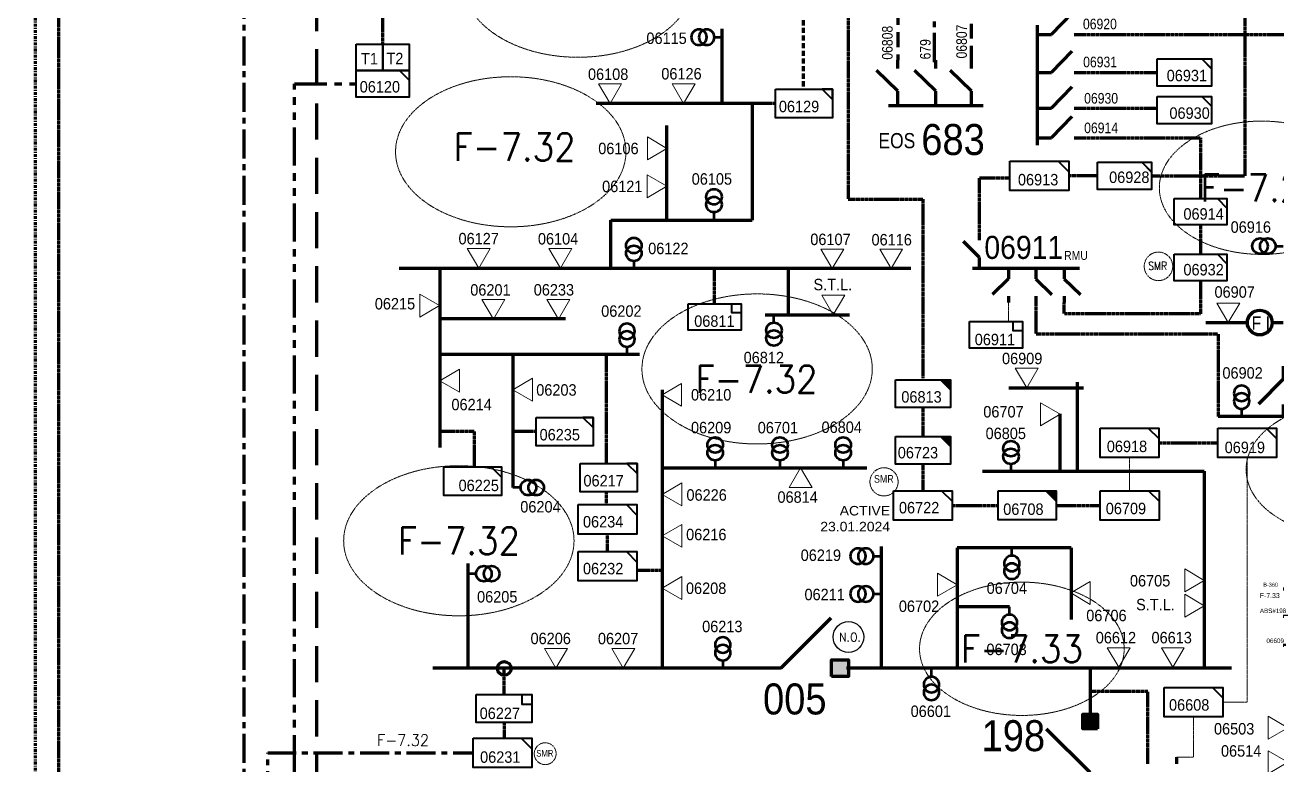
# Model space of a CAD drawing. Header units: metres. Extents: x 65984 to 144644, y -19036 to 23726.
# Drawn here: x 116979 to 117383, y 20515 to 20753.7 of the extents above; entities that cross this region are included whole.
import ezdxf
from ezdxf.enums import TextEntityAlignment as Align

# ---------------------------------------------------------------- set-up
doc = ezdxf.new("R2010")
doc.units = ezdxf.units.M
doc.header["$MEASUREMENT"] = 0
for name, pattern in [('( Center )', [2, 1.25, -0.25, 0.25, -0.25]), ('( Hidden )', [0.375, 0.25, -0.125]), ('( Phantom )', [2.5, 1.25, -0.25, 0.25, -0.25, 0.25, -0.25]), ('DGN Style 3', [0.013877, 0, -0.013877]), ('DGN Style 7', [2, 0.9, -0.4, 0.3, -0.4]), ('HIDDEN2', [2381.25, 1587.5, -793.75])]:
    doc.linetypes.add(name, pattern=pattern)
doc.layers.get('0').update_dxf_attribs({"color": 95, "lineweight": 40})
for name, color, linetype, lineweight in [('ABS', 7, 'Continuous', 40), ('ABS NUMBER', 112, 'Continuous', 30), ('d_eos', 111, 'Continuous', 40), ('d_eos no', 121, 'Continuous', 40), ('d_fco', 5, 'Continuous', 40), ('d_oh branch', 94, 'Continuous', 40), ('d_switch', 95, 'Continuous', 40), ('d_tf', 1, 'Continuous', 40), ('d_tf no', 6, 'Continuous', 40), ('d_tf_200', 1, 'Continuous', 40), ('d_ug cable', 95, 'Continuous', 40), ('d_ug main line', 95, 'Continuous', 40), ('d_unit sub', 7, 'Continuous', 40), ('EARTH FAULT INDICATOR', 95, 'Continuous', 40), ('FDR  1  16', 234, 'Continuous', 40), ('fedr no', 95, 'Continuous', 40), ('Level 37', 7, 'Continuous', 0), ('O H MAIN FEEDER', 4, 'Continuous', 100), ('SW N O', 114, 'Continuous', 30)]:
    doc.layers.add(name, color=color, linetype=linetype, lineweight=lineweight)
doc.styles.get("Standard").update_dxf_attribs({"font": 'txt.shx'})
doc.styles.add('Style-Andalus', font='andlso.ttf')
doc.styles.add('Style-Arial', font='arial.ttf')
doc.styles.add('Style-ENGINEERING', font='ENGINEERING.shx')
doc.styles.add('Style-msdefault', font='msdefault.shx')
doc.styles.add('Style-STANDARD', font='STANDARD.shx')

# ---------------------------------------------------------------- blocks, each defined once
blk = doc.blocks.new('TFU_26')
at = {"layer": 'd_tf_200', "color": 30, "linetype": 'Continuous', "lineweight": 53}
blk.add_line((0, 10), (0, 0), dxfattribs=at)
for centre in [(0, 30), (0, 20)]:
    blk.add_circle(centre, 10, dxfattribs=at)
blk = doc.blocks.new('TF3')
at = {"color": 0, "linetype": 'ByBlock', "lineweight": -2}
for p, q in [((11.3, 9), (18.3, 9)), ((18.3, 9), (18.3, 2))]:
    blk.add_line(p, q, dxfattribs=at)
at = {"color": 0, "linetype": 'ByBlock', "lineweight": -2, "flags": 128}
blk.add_lwpolyline([(18.3, 2), (11.3, 2), (11.3, 9)], dxfattribs=at)
at = {"color": 0, "linetype": 'ByBlock', "lineweight": -2}
blk.add_3dface([(-21.7, 9), (18.3, 9), (18.3, -11), (-21.7, -11)], dxfattribs=at)
blk = doc.blocks.new('TF_8')
at = {"color": 0, "linetype": 'ByBlock', "lineweight": -2}
blk.add_line((6.3, 4.95), (9.9, 1.35), dxfattribs=at)
blk.add_3dface([(-10.1, 4.95), (9.9, 4.95), (9.9, -5.05), (-10.1, -5.05)], dxfattribs=at)
blk = doc.blocks.new('TFU_21')
at = {"layer": 'd_tf_200', "color": 98, "linetype": 'Continuous', "lineweight": 53}
blk.add_line((0, 10), (0, 0), dxfattribs=at)
for centre in [(0, 30), (0, 20)]:
    blk.add_circle(centre, 10, dxfattribs=at)
blk = doc.blocks.new('exist.us-1000kva')
at = {"color": 0, "linetype": 'ByBlock', "lineweight": -2, "flags": 128}
blk.add_lwpolyline([(39.99, 12.92), (32.8, 20), (40, 20)], close=True, dxfattribs=at)
at = {"color": 0, "linetype": 'ByBlock', "lineweight": -2, "extrusion": (0, 0, -1)}
blk.add_solid([(-39.99, 12.92), (-32.8, 20), (-40, 20)], dxfattribs=at)
at = {"color": 0, "linetype": 'ByBlock', "lineweight": -2, "xscale": 2, "yscale": 2}
blk.add_blockref('TF_8', (20.2, 10.1), dxfattribs=at)
blk = doc.blocks.new('ABS2_1_1')
at = {"color": 0, "linetype": 'ByBlock', "lineweight": -2, "ltscale": 500}
for q in [(-29900, 43500), (0, 0)]:
    blk.add_line((0, 13600), q, dxfattribs=at)
at = {"color": 0, "linetype": 'ByBlock', "lineweight": -2, "ltscale": 500, "flags": 128}
for points in [[(5000, 43600), (-5000, 43600), (-5000, 53600), (5000, 53600)], [(3791, 49653), (3791, 49653), (3791, 49653)]]:
    blk.add_lwpolyline(points, close=True, dxfattribs=at)
at = {"color": 0, "linetype": 'ByBlock', "lineweight": -2, "ltscale": 500}
for points in [[(5000, 43600), (-5000, 43600), (5000, 53600), (-5000, 53600)], [(3791, 49653), (3791, 49653), (3791, 49653)]]:
    blk.add_solid(points, dxfattribs=at)
blk = doc.blocks.new('TFU_15')
at = {"layer": 'd_tf_200', "color": 194, "linetype": 'Continuous', "lineweight": 53}
blk.add_line((0, 10), (0, 0), dxfattribs=at)
at = {"layer": 'd_tf_200', "color": 194, "linetype": 'Continuous', "lineweight": 53, "extrusion": (0, 0, -1)}
for centre in [(0, 30), (0, 20)]:
    blk.add_circle(centre, 10, dxfattribs=at)
blk = doc.blocks.new('*U716')
at = {"layer": 'd_fco', "color": 194, "linetype": 'Continuous', "lineweight": 100}
blk.add_line((-4.02, 4.25), (-4.02, 8.12), dxfattribs=at)
at = {"layer": 'd_fco', "color": 194, "linetype": 'Continuous', "lineweight": 100, "flags": 128}
blk.add_lwpolyline([(-4.02, -8.09), (-4.02, -3.93), (4.01, 4.1)], dxfattribs=at)
blk = doc.blocks.new('*U712')
at = {"layer": 'd_eos', "color": 7, "linetype": 'Continuous', "lineweight": 211, "ltscale": 0.625574}
for p, q in [((-13.36, 7.32), (17.24, 7.32)), ((-10.36, 7.32), (-10.36, 2.77)), ((1.94, 7.32), (1.94, 2.77)), ((13.44, 7.32), (13.44, 2.77)), ((-10.36, 2.77), (-17.22, -3.89)), ((1.94, 2.77), (-4.92, -3.89)), ((13.44, 2.77), (6.58, -3.89)), ((-10.36, -4.53), (-10.36, -7.3)), ((1.94, -4.53), (1.94, -7.3)), ((13.45, -4.53), (13.45, -7.3))]:
    blk.add_line(p, q, dxfattribs=at)
blk = doc.blocks.new('*U892')
at = {"layer": 'SW N O', "color": 3}
blk.add_circle((0, 0), 16.8, dxfattribs=at)
at = {"layer": 'SW N O', "color": 3, "style": 'Style-STANDARD'}
blk.add_text('N.O.', height=9.6, dxfattribs=at).set_placement((1.7, -0.2), align=Align.MIDDLE_CENTER)
blk = doc.blocks.new('*U906')
at = {"layer": 'EARTH FAULT INDICATOR', "color": 2, "linetype": 'Continuous', "lineweight": 100}
blk.add_circle((0.02, 0.13), 4, dxfattribs=at)
at = {"layer": 'EARTH FAULT INDICATOR', "color": 2, "lineweight": 140, "style": 'Style-Andalus', "width": 0.9}
blk.add_text('F I', height=4.234, dxfattribs=at).set_placement((-2.61, 2.11), align=Align.TOP_LEFT)
blk = doc.blocks.new('*U1090')
at = {"layer": 'd_eos', "color": 7, "linetype": 'Continuous', "lineweight": 211, "ltscale": 0.541735}
for p, q in [((4.58, 7.09), (0.61, 11.17)), ((0.23, 7.09), (-1.41, 7.09)), ((7.29, 7.09), (4.58, 7.09)), ((7.29, -8.86), (7.29, 9.35)), ((0.23, 0.24), (-1.41, 0.24)), ((4.58, 0.24), (0.61, -3.84)), ((7.29, 0.24), (4.58, 0.24)), ((0.23, -7.08), (-1.41, -7.08)), ((4.58, -7.08), (0.61, -11.16)), ((7.29, -7.08), (4.58, -7.08))]:
    blk.add_line(p, q, dxfattribs=at)
at = {"layer": 'd_switch', "color": 21, "linetype": 'Continuous', "lineweight": 30, "style": 'Style-ENGINEERING', "width": 0.857143}
blk.add_text('B-360', height=1.014, dxfattribs=at).set_placement((-6.41, 8.75), align=Align.TOP_LEFT)
at = {"layer": 'd_switch', "color": 2, "linetype": 'Continuous', "lineweight": 30, "style": 'Style-ENGINEERING', "width": 0.857143}
for s, height, p in [('F-7.33', 1.264, (-7.27, 6.14)), ('ABS#198', 1.145, (-7.26, 2.24))]:
    blk.add_text(s, height=height, dxfattribs=at).set_placement(p, align=Align.TOP_LEFT)
at = {"layer": 'd_switch', "color": 21, "linetype": 'Continuous', "lineweight": 30, "style": 'Style-ENGINEERING', "width": 0.857143}
blk.add_text('06609', height=1.16, rotation=0.0004, dxfattribs=at).set_placement((-1.19, -5.32), align=Align.TOP_RIGHT)
blk = doc.blocks.new('TRA1_104')
at = {"layer": 'd_tf', "color": 30, "linetype": 'Continuous', "lineweight": 0, "ltscale": 0.000339729, "flags": 128}
blk.add_lwpolyline([(10.1, -17), (0.1, 0), (-9.9, -17)], close=True, dxfattribs=at)
blk = doc.blocks.new('TRA1_103')
at = {"layer": 'd_tf', "color": 30, "linetype": 'Continuous', "lineweight": 0, "ltscale": 0.000339729, "xscale": 1.000046566207833, "yscale": 1.000046566207833, "zscale": 1.000046566207833, "rotation": 180}
blk.add_blockref('TRA1_104', (0, 0), dxfattribs=at)
blk = doc.blocks.new('TRA1_106')
at = {"layer": 'd_tf', "color": 30, "linetype": 'Continuous', "lineweight": 0, "ltscale": 0.000339591, "extrusion": (0, 0, -1), "flags": 128}
blk.add_lwpolyline([(-10, -17), (0, 0), (10, -17)], close=True, dxfattribs=at)
blk = doc.blocks.new('TRA1_105')
at = {"layer": 'd_tf', "color": 30, "linetype": 'Continuous', "lineweight": 0, "ltscale": 0.000339591, "xscale": 1.000046566207834, "yscale": 1.000046566207834, "zscale": 1.000046566207834, "rotation": 180}
blk.add_blockref('TRA1_106', (0, 0), dxfattribs=at)
blk = doc.blocks.new('TRA1_108')
at = {"layer": 'd_tf', "color": 98, "linetype": 'Continuous', "lineweight": 0, "ltscale": 0.000339591, "flags": 128}
blk.add_lwpolyline([(10, -17), (0, 0), (-10, -17)], close=True, dxfattribs=at)
blk = doc.blocks.new('TRA1_107')
at = {"layer": 'd_tf', "color": 98, "linetype": 'Continuous', "lineweight": 0, "ltscale": 0.000339591, "xscale": 1.000046566207834, "yscale": 1.000046566207834, "zscale": 1.000046566207834, "rotation": 180}
blk.add_blockref('TRA1_108', (0, 0), dxfattribs=at)
blk = doc.blocks.new('TRA1_110')
at = {"layer": 'd_tf', "color": 98, "linetype": 'Continuous', "lineweight": 0, "ltscale": 0.000339729, "flags": 128}
blk.add_lwpolyline([(10, -17), (0, 0), (-10, -17)], close=True, dxfattribs=at)
blk = doc.blocks.new('TRA1_109')
at = {"layer": 'd_tf', "color": 98, "linetype": 'Continuous', "lineweight": 0, "ltscale": 0.000339729, "xscale": 1.000046566207833, "yscale": 1.000046566207833, "zscale": 1.000046566207833, "rotation": 180}
blk.add_blockref('TRA1_110', (0, 0), dxfattribs=at)
blk = doc.blocks.new('TRA1_112')
at = {"layer": 'd_tf', "color": 30, "linetype": 'Continuous', "lineweight": 0, "ltscale": 0.000343935, "flags": 128}
blk.add_lwpolyline([(10.1, -17), (0.1, 0), (-9.9, -17)], close=True, dxfattribs=at)
blk = doc.blocks.new('TRA1_111')
at = {"layer": 'd_tf', "color": 30, "linetype": 'Continuous', "lineweight": 0, "ltscale": 0.000343935, "xscale": 1.000046566207834, "yscale": 1.000046566207834, "zscale": 1.000046566207834, "rotation": 180}
blk.add_blockref('TRA1_112', (0, 0), dxfattribs=at)
blk = doc.blocks.new('*U1596')
at = {"layer": 'd_unit sub', "color": 30, "linetype": 'Continuous', "lineweight": 40, "flags": 128}
blk.add_lwpolyline([(5.47, 4.25), (8.54, 1.18), (8.54, 4.25)], close=True, dxfattribs=at)
at = {"layer": 'd_unit sub', "color": 30, "linetype": 'Continuous', "lineweight": 40, "xscale": 0.8535245333131425, "yscale": 0.8535245333131425, "zscale": 0.3960872912799053, "rotation": 359.9999999999999}
blk.add_blockref('TF_8', (0.09, 0.03), dxfattribs=at)
blk = doc.blocks.new('TRA1_124')
at = {"layer": 'd_tf', "color": 194, "linetype": 'Continuous', "lineweight": 0, "ltscale": 0.000310146, "flags": 128}
blk.add_lwpolyline([(10, -17), (0, 0), (-10, -17)], close=True, dxfattribs=at)
blk = doc.blocks.new('TRA1_123')
at = {"layer": 'd_tf', "color": 194, "linetype": 'Continuous', "lineweight": 0, "ltscale": 0.000310146, "xscale": 1.000046566207834, "yscale": 1.000046566207834, "zscale": 1.000046566207834, "rotation": 180}
blk.add_blockref('TRA1_124', (0, 0), dxfattribs=at)
blk = doc.blocks.new('*U2331')
at = {"layer": 'd_unit sub', "color": 194, "linetype": 'Continuous', "lineweight": 40, "extrusion": (0, 0, -1), "flags": 128}
blk.add_lwpolyline([(8.52, 1.25), (5.45, 4.27), (8.52, 4.27)], close=True, dxfattribs=at)
at = {"layer": 'd_unit sub', "color": 194, "linetype": 'Continuous', "lineweight": 40, "extrusion": (0, 0, -1), "xscale": 0.8535245333131425, "yscale": 0.8535245333131425, "zscale": 0.4159640434897715}
blk.add_blockref('TF_8', (0.07, 0.05), dxfattribs=at)
blk = doc.blocks.new('*U1610')
at = {"layer": 'd_unit sub', "color": 194, "linetype": 'Continuous', "lineweight": 40, "flags": 128}
blk.add_lwpolyline([(8.54, 1.24), (5.47, 4.26), (8.54, 4.26)], close=True, dxfattribs=at)
at = {"layer": 'd_unit sub', "color": 194, "linetype": 'Continuous', "lineweight": 40, "xscale": 0.8535245333131425, "yscale": 0.8535245333131425, "zscale": 0.4142392617176548, "rotation": 359.9999999999999}
blk.add_blockref('TF_8', (0.09, 0.03), dxfattribs=at)
blk = doc.blocks.new('TRA1_1362')
at = {"layer": 'd_tf', "color": 21, "linetype": 'Continuous', "lineweight": 0, "ltscale": 0.000310273, "flags": 128}
blk.add_lwpolyline([(10.1, -17), (0.1, 0), (-9.9, -17)], close=True, dxfattribs=at)
blk = doc.blocks.new('TRA1_1361')
at = {"layer": 'd_tf', "color": 21, "linetype": 'Continuous', "lineweight": 0, "ltscale": 0.000310273, "xscale": 1.000046566207833, "yscale": 1.000046566207833, "zscale": 1.000046566207833, "rotation": 180}
blk.add_blockref('TRA1_1362', (0, 0), dxfattribs=at)

msp = doc.modelspace()

# ---------------------------------------------------------------- linework, layer by layer
at = {"layer": 'd_eos', "color": 7, "linetype": 'Continuous', "lineweight": 211, "ltscale": 0.625574}
for p, q in [((117310.22, 20750.67), (117316.88, 20757.53)), ((117305.66, 20753.67), (117305.66, 20714.95)), ((117305.66, 20750.67), (117310.22, 20750.67)), ((117317.51, 20750.67), (117320.28, 20750.67)), ((117310.22, 20738.37), (117316.88, 20745.23)), ((117305.66, 20738.37), (117310.22, 20738.37)), ((117317.52, 20738.37), (117320.28, 20738.37)), ((117310.22, 20726.87), (117316.88, 20733.73)), ((117305.66, 20726.86), (117310.22, 20726.86)), ((117317.51, 20726.86), (117320.28, 20726.86)), ((117310.22, 20717.32), (117316.88, 20724.18)), ((117305.66, 20717.32), (117310.22, 20717.32)), ((117317.51, 20717.31), (117320.28, 20717.31))]:
    msp.add_line(p, q, dxfattribs=at)
at = {"layer": 'd_eos', "color": 7, "linetype": 'Continuous', "lineweight": 211, "ltscale": 0.541735}
for p, q in [((117287.03, 20684.3), (117287.03, 20686.41)), ((117287.03, 20678.75), (117281.8, 20683.82)), ((117287.03, 20675.28), (117287.03, 20678.75)), ((117284.74, 20675.28), (117319.24, 20675.28)), ((117296.39, 20675.28), (117296.39, 20671.81)), ((117305.15, 20675.28), (117305.15, 20671.81)), ((117314.37, 20675.28), (117314.37, 20671.81)), ((117296.39, 20671.81), (117291.17, 20666.74)), ((117305.15, 20671.81), (117310.37, 20666.74)), ((117314.37, 20671.81), (117319.6, 20666.74)), ((117296.39, 20666.25), (117296.39, 20664.15)), ((117305.15, 20666.25), (117305.15, 20664.15)), ((117314.37, 20666.25), (117314.37, 20664.15)), ((117341.28, 20515.4), (117341.28, 20517.5)), ((117350.64, 20515.4), (117350.64, 20517.5))]:
    msp.add_line(p, q, dxfattribs=at)
at = {"layer": 'd_oh branch', "color": 30, "linetype": 'Continuous', "lineweight": 100}
for p, q in [((117203.98, 20728.57), (117203.98, 20752.43)), ((117213.66, 20728.41), (117163.3, 20728.41)), ((117213.66, 20728.41), (117213.66, 20690.79)), ((117186.09, 20690.79), (117186.09, 20721.32)), ((117168.06, 20674.93), (117168.06, 20690.79)), ((117168.06, 20690.79), (117213.66, 20690.79)), ((117099.67, 20675.28), (117264.86, 20675.28)), ((117112.85, 20675.28), (117112.85, 20617.45)), ((117225.22, 20675.28), (117225.22, 20660.23)), ((117153.45, 20658.96), (117112.85, 20658.96)), ((117217.86, 20660.23), (117245.08, 20660.23)), ((117177.32, 20647.41), (117112.85, 20647.41)), ((117136.44, 20647.41), (117136.44, 20604.49)), ((117184.59, 20636.06), (117184.59, 20546.23)), ((117250.65, 20610.72), (117184.59, 20610.72)), ((117121.89, 20580.05), (117121.89, 20546.23))]:
    msp.add_line(p, q, dxfattribs=at)
at = {"layer": 'd_oh branch', "color": 194, "linetype": 'Continuous', "lineweight": 211}
for p, q in [((117360.06, 20657.73), (117373.45, 20657.73)), ((117381.45, 20657.73), (117385.03, 20657.73)), ((117447.18, 20627.39), (117363.97, 20627.39))]:
    msp.add_line(p, q, dxfattribs=at)
at = {"layer": 'd_oh branch', "color": 98, "linetype": 'Continuous', "lineweight": 100}
for p, q in [((117318.5, 20638.49), (117318.5, 20609.74)), ((117296.45, 20636.68), (117320.58, 20636.68)), ((117313.02, 20609.74), (117313.02, 20628.3)), ((117287.94, 20609.74), (117359.52, 20609.74)), ((117359.52, 20609.74), (117359.52, 20546.23)), ((117255.3, 20585.52), (117255.3, 20546.23)), ((117279.79, 20585.01), (117279.79, 20546.23)), ((117316.56, 20585.01), (117279.79, 20585.01)), ((117316.56, 20585.01), (117316.56, 20561.93)), ((117296.67, 20565.98), (117279.79, 20565.98))]:
    msp.add_line(p, q, dxfattribs=at)
at = {"layer": 'd_ug cable', "color": 36, "linetype": 'DGN Style 3', "lineweight": 100}
msp.add_line((117094.41, 20747.53), (117094.41, 20773.55), dxfattribs=at)
at = {"layer": 'd_ug cable', "color": 194, "linetype": 'DGN Style 3', "lineweight": 100}
for p, q in [((117320.28, 20738.37), (117344.33, 20738.37)), ((117320.28, 20726.86), (117344.33, 20726.86)), ((117325.05, 20705.04), (117315.83, 20705.04))]:
    msp.add_line(p, q, dxfattribs=at)
at = {"layer": 'd_ug cable', "color": 30, "linetype": 'DGN Style 3', "lineweight": 100}
for p, q in [((117221.14, 20728.41), (117213.66, 20728.41)), ((117201.53, 20663.81), (117201.53, 20675.28)), ((117166.63, 20612.07), (117166.63, 20647.41)), ((117143.92, 20622.53), (117136.44, 20622.53)), ((117166.63, 20599.01), (117166.63, 20603.28)), ((117166.96, 20583.89), (117166.96, 20589.53)), ((117176.47, 20577.82), (117184.59, 20577.82)), ((117133.56, 20528.7), (117133.56, 20523.67))]:
    msp.add_line(p, q, dxfattribs=at)
at = {"layer": 'd_ug cable', "color": 98, "linetype": 'DGN Style 3', "lineweight": 13}
for p, q in [((117296.39, 20664.15), (117296.39, 20658.02)), ((117335.4, 20614.2), (117335.4, 20603.5))]:
    msp.add_line(p, q, dxfattribs=at)
at = {"layer": 'd_ug cable', "color": 98, "linetype": 'DGN Style 3', "lineweight": 100}
for p, q in [((117268.71, 20630.36), (117268.71, 20621.13)), ((117344.9, 20618.95), (117363.9, 20618.95)), ((117268.71, 20612.05), (117268.71, 20603.5)), ((117278.21, 20598.75), (117293.05, 20598.75)), ((117311.76, 20598.75), (117325.99, 20598.75))]:
    msp.add_line(p, q, dxfattribs=at)
at = {"layer": 'd_ug cable', "color": 11, "linetype": 'DGN Style 3', "lineweight": 100, "flags": 128}
msp.add_lwpolyline([(116936.07, 20791.07), (116989.75, 20791.07), (116989.75, 20008.05), (117030.6, 20008.05), (117030.6, 19932.59), (125125.2, 19932.59), (125125.2, 22069.98), (125473.72, 22069.98)], dxfattribs=at)
at = {"layer": 'd_ug cable', "color": 98, "linetype": 'DGN Style 3', "lineweight": 100, "flags": 128}
for points in [[(115070.56, 20302.1), (115070.56, 20421.55), (115070.56, 20421.55), (115070.56, 21199.49), (117041.46, 21199.49), (117041.46, 20760.33), (117244.58, 20760.33), (117244.58, 20697.56), (117268.76, 20697.56), (117268.76, 20639.66)], [(117341.28, 20517.5), (117341.28, 20538.72), (117322.71, 20538.72)]]:
    msp.add_lwpolyline(points, dxfattribs=at)
at = {"layer": 'd_ug cable', "color": 121, "linetype": 'HIDDEN2', "lineweight": 158, "ltscale": 0.003}
msp.add_lwpolyline([(117284.43, 20742.2), (117284.43, 20818.05), (117320.65, 20818.05), (117320.65, 20809.01)], dxfattribs=at)
at = {"layer": 'd_ug cable', "color": 36, "linetype": 'HIDDEN2', "lineweight": 158, "ltscale": 0.003}
msp.add_lwpolyline([(117260.63, 20772.79), (117260.63, 20742.41)], dxfattribs=at)
at = {"layer": 'd_ug cable', "color": 194, "linetype": 'DGN Style 3', "lineweight": 100, "flags": 128}
for points in [[(117342.56, 20705.04), (117372.72, 20705.04), (117372.72, 20766.81)], [(117320.28, 20750.67), (117389.84, 20750.67), (117389.84, 20754.23)], [(117320.28, 20717.31), (117358.3, 20717.31), (117358.3, 20697.73)], [(117287.03, 20686.41), (117287.03, 20704.42), (117296.83, 20704.42)], [(117358.3, 20689.19), (117358.3, 20679.75)], [(117358.3, 20671.21), (117358.3, 20660.57), (117314.37, 20660.57), (117314.37, 20664.15)], [(117305.15, 20664.15), (117305.15, 20654.05), (117322.56, 20654.05), (117322.56, 20654.05), (117363.97, 20654.05), (117363.97, 20627.39)]]:
    msp.add_lwpolyline(points, dxfattribs=at)
at = {"layer": 'd_ug cable', "color": 11, "linetype": '( Hidden )', "lineweight": 158, "ltscale": 6.561, "flags": 128}
msp.add_lwpolyline([(117230.07, 20755.23), (117230.07, 20733)], dxfattribs=at)
at = {"layer": 'd_ug cable', "color": 30, "linetype": 'DGN Style 3', "lineweight": 100, "flags": 128}
for points in [[(117112.85, 20622.68), (117123.91, 20622.68), (117123.91, 20611.23)], [(117133.65, 20537.7), (117133.65, 20546.23)]]:
    msp.add_lwpolyline(points, dxfattribs=at)
at = {"layer": 'd_ug cable', "color": 98, "linetype": 'DGN Style 3', "lineweight": 13, "flags": 128}
for points in [[(117365.56, 20535.29), (117373.4, 20535.29), (117373.4, 20614.2)], [(117350.64, 20517.5), (117356.06, 20517.5), (117356.06, 20530.54)]]:
    msp.add_lwpolyline(points, dxfattribs=at)
at = {"layer": 'd_ug cable', "color": 2, "linetype": 'DGN Style 3', "lineweight": 13}
for centre, radius in [((117344.76, 20675.85), 4.6), ((117256.19, 20606.34), 4.55), ((117146.85, 20518.65), 3.53)]:
    msp.add_circle(centre, radius, dxfattribs=at)
at = {"layer": 'd_ug main line', "color": 191, "linetype": 'DGN Style 7', "lineweight": 140, "flags": 128}
msp.add_lwpolyline([(125136.56, 22351.77), (116982.25, 22351.77), (116982.25, 20302.89), (116982.25, 20302.89), (116982.25, 19904.76), (116245.06, 19904.76), (116245.06, 20043.28)], dxfattribs=at)
at = {"layer": 'd_ug main line', "color": 7, "linetype": 'HIDDEN2', "lineweight": 140, "ltscale": 0.00735}
msp.add_lwpolyline([(117102.58, 20506.69), (117073.16, 20506.69), (117073.16, 20778.51), (117073.16, 20778.51)], dxfattribs=at)
at = {"layer": 'd_ug main line', "color": 36, "linetype": '( Phantom )', "lineweight": 140, "ltscale": 9.8, "flags": 128}
msp.add_lwpolyline([(117113.07, 20436.99), (117065.96, 20436.99), (117065.96, 20734.72), (117085.87, 20734.72)], dxfattribs=at)
at = {"layer": 'd_unit sub', "color": 36, "linetype": 'Continuous', "lineweight": 40, "flags": 128}
for points in [[(117085.87, 20747.53), (117094.41, 20747.53), (117094.41, 20738.99), (117085.87, 20738.99)], [(117094.41, 20747.53), (117102.94, 20747.53), (117102.94, 20738.99), (117094.41, 20738.99)]]:
    msp.add_lwpolyline(points, close=True, dxfattribs=at)
at = {"layer": 'FDR  1  16', "color": 1, "linetype": '( Center )', "lineweight": 70, "ltscale": 7.500037, "flags": 128}
msp.add_lwpolyline([(117272.52, 20741.75), (117272.52, 20791.93), (117049.6, 20791.93), (117049.6, 19962.63)], dxfattribs=at)
at = {"layer": 'FDR  1  16', "color": 30, "linetype": '( Center )', "lineweight": 200, "ltscale": 7.500037, "flags": 128}
msp.add_lwpolyline([(117057.36, 19948.66), (117057.36, 20518.91), (117123.56, 20518.91)], dxfattribs=at)
at = {"layer": 'fedr no', "color": 82, "linetype": 'DGN Style 3', "lineweight": 13, "true_color": 0x1dc70e}
for centre, major_axis in [((117157.44, 20767.5), (37.17, 0)), ((117135.73, 20712.81), (37.17, 0)), ((117378.06, 20701.21), (33.02, 0)), ((117215.24, 20642.76), (37.17, 0)), ((117406.06, 20610.32), (33.02, 0)), ((117118.98, 20587.33), (37.17, 0)), ((117300.67, 20552.49), (33.02, 0))]:
    msp.add_ellipse(centre, major_axis=major_axis, ratio=0.651175, dxfattribs=at)
at = {"layer": 'O H MAIN FEEDER', "color": 30, "lineweight": 211, "ltscale": 0.488306}
msp.add_line((117216.18, 20546.23), (117110.58, 20546.23), dxfattribs=at)
at = {"layer": 'O H MAIN FEEDER', "color": 98, "lineweight": 211, "ltscale": 0.488306}
for p, q in [((117368.35, 20546.23), (117244.1, 20546.23)), ((117322.71, 20546.23), (117322.71, 20531.36))]:
    msp.add_line(p, q, dxfattribs=at)
at = {"layer": 'O H MAIN FEEDER', "color": 30, "lineweight": 211, "ltscale": 0.488306}
msp.add_circle((117133.65, 20546.17), 2.21, dxfattribs=at)

# ---------------------------------------------------------------- block references
at = {"layer": 'ABS', "color": 7, "linetype": 'Continuous', "lineweight": 211, "ltscale": 0.812883, "xscale": 0.0005446322480400587, "yscale": 0.0005446322480400587, "zscale": 0.000360672857092237, "rotation": 269.9999999999998}
msp.add_blockref('ABS2_1_1', (117215.49, 20546.23), dxfattribs=at)
at = {"layer": 'ABS', "color": 7, "linetype": 'Continuous', "lineweight": 211, "ltscale": 0.738803, "xscale": 0.000470182069246908, "yscale": 0.000470182069246908, "zscale": 0.000360672857092237, "rotation": 359.9999999999998}
msp.add_blockref('ABS2_1_1', (117322.71, 20506.16), dxfattribs=at)
at = {"layer": 'd_eos', "color": 7, "linetype": 'Continuous', "lineweight": 211, "ltscale": 0.625574, "extrusion": (0, 0, -1), "rotation": 180}
msp.add_blockref('*U712', (-117270.98, 20735.11), dxfattribs=at)
at = {"layer": 'd_eos', "color": 7, "linetype": 'Continuous', "lineweight": 211, "ltscale": 0.541735, "xscale": 1.279222185239202, "yscale": 1.279222185239202, "zscale": 1.279222185239202}
msp.add_blockref('*U1090', (117386.78, 20562.61), dxfattribs=at)
at = {"layer": 'd_fco', "color": 194, "linetype": 'Continuous', "lineweight": 100, "rotation": 180}
msp.add_blockref('*U716', (117381.02, 20635.51), dxfattribs=at)
at = {"layer": 'd_tf', "color": 30, "linetype": 'Continuous', "lineweight": 0, "ltscale": 0.000343935, "xscale": 0.37, "yscale": 0.37, "zscale": 0.37, "rotation": 359.9999999999999}
for p in [(117167.83, 20728.41), (117191.53, 20728.41)]:
    msp.add_blockref('TRA1_111', p, dxfattribs=at)
at = {"layer": 'd_tf', "color": 30, "linetype": 'Continuous', "lineweight": 0, "ltscale": 0.000339591, "xscale": 0.37, "yscale": 0.37, "zscale": 0.37}
for p, rotation in [((117186.1, 20713.88), 89.99999999999997), ((117112.72, 20663.19), 89.99999999999993)]:
    msp.add_blockref('TRA1_105', p, dxfattribs=dict(at, rotation=rotation))
at = {"layer": 'd_tf', "color": 30, "linetype": 'Continuous', "lineweight": 0, "ltscale": 0.000339729, "extrusion": (0, 0, -1), "xscale": 0.37, "yscale": 0.37, "zscale": 0.37}
for p, rotation in [((-117186.08, 20701.63), 270), ((-117239.76, 20660.23), 359.9999999999999), ((-117229.3, 20610.85), 180)]:
    msp.add_blockref('TRA1_103', p, dxfattribs=dict(at, rotation=rotation))
at = {"layer": 'd_tf', "color": 30, "linetype": 'Continuous', "lineweight": 0, "ltscale": 0.000339729, "xscale": 0.37, "yscale": 0.37, "zscale": 0.37}
for p, rotation in [((117125.44, 20675.28), 359.9999999999999), ((117151.79, 20675.28), 359.9999999999999), ((117239.51, 20675.15), 359.9999999999999), ((117258.53, 20675.15), 359.9999999999999), ((117130.16, 20658.83), 359.9999999999999), ((117151.15, 20658.83), 359.9999999999999), ((117112.86, 20638.93), 269.9999999999999), ((117136.45, 20636.01), 269.9999999999999), ((117184.62, 20602.25), 269.9999999999999), ((117184.6, 20588.89), 269.9999999999999), ((117184.6, 20572.02), 269.9999999999999), ((117150.37, 20546.24), 359.9999999999999), ((117172.09, 20546.24), 359.9999999999999)]:
    msp.add_blockref('TRA1_103', p, dxfattribs=dict(at, rotation=rotation))
at = {"layer": 'd_tf', "color": 194, "linetype": 'Continuous', "lineweight": 0, "ltscale": 0.000310146, "extrusion": (0, 0, -1), "xscale": 0.37, "yscale": 0.37, "zscale": 0.37, "rotation": 359.9999999999999}
msp.add_blockref('TRA1_123', (-117367.27, 20657.73), dxfattribs=at)
at = {"layer": 'd_tf', "color": 98, "linetype": 'Continuous', "lineweight": 0, "ltscale": 0.000339729, "xscale": 0.37, "yscale": 0.37, "zscale": 0.37}
msp.add_blockref('TRA1_109', (117302.26, 20636.69), dxfattribs=at)
at = {"layer": 'd_tf', "color": 30, "linetype": 'Continuous', "lineweight": 0, "ltscale": 0.000339591, "extrusion": (0, 0, -1), "xscale": 0.37, "yscale": 0.37, "zscale": 0.37, "rotation": 89.99999999999997}
msp.add_blockref('TRA1_105', (-117184.59, 20634.41), dxfattribs=at)
at = {"layer": 'd_tf', "color": 98, "linetype": 'Continuous', "lineweight": 0, "ltscale": 0.000339591, "xscale": 0.37, "yscale": 0.37, "zscale": 0.37, "rotation": 89.99999999999997}
for p in [(117313.02, 20628.14), (117279.77, 20573.15), (117359.51, 20574.56), (117359.51, 20566.36)]:
    msp.add_blockref('TRA1_107', p, dxfattribs=at)
at = {"layer": 'd_tf', "color": 98, "linetype": 'Continuous', "lineweight": 0, "ltscale": 0.000339591, "extrusion": (0, 0, -1), "xscale": 0.37, "yscale": 0.37, "zscale": 0.37, "rotation": 89.99999999999997}
msp.add_blockref('TRA1_107', (-117316.44, 20570.49), dxfattribs=at)
at = {"layer": 'd_tf', "color": 98, "linetype": 'Continuous', "lineweight": 0, "ltscale": 0.000339729, "extrusion": (0, 0, -1), "xscale": 0.37, "yscale": 0.37, "zscale": 0.37, "rotation": 359.9999999999999}
for p in [(-117331.95, 20546.51), (-117349.39, 20546.51)]:
    msp.add_blockref('TRA1_109', p, dxfattribs=at)
at = {"layer": 'd_tf', "color": 21, "linetype": 'Continuous', "lineweight": 0, "ltscale": 0.000310273, "extrusion": (0, 0, -1), "xscale": 0.37, "yscale": 0.37, "zscale": 0.37, "rotation": 269.9999999999999}
for p in [(-117386.5, 20526.97), (-117386.5, 20515.85)]:
    msp.add_blockref('TRA1_1361', p, dxfattribs=at)
at = {"layer": 'd_tf_200', "color": 30, "linetype": 'Continuous', "lineweight": 53, "extrusion": (0, 0, -1), "xscale": 0.25, "yscale": 0.25, "zscale": 0.25}
for p, rotation in [((-117203.98, 20749.77), 270), ((-117173.23, 20647.41), 359.9999999999999), ((-117204.16, 20546.23), 359.9999999999999)]:
    msp.add_blockref('TFU_26', p, dxfattribs=dict(at, rotation=rotation))
at = {"layer": 'd_tf_200', "color": 30, "linetype": 'Continuous', "lineweight": 53, "xscale": 0.25, "yscale": 0.25, "zscale": 0.25}
msp.add_blockref('TFU_26', (117201.32, 20690.79), dxfattribs=at)
for p, rotation in [((117175.45, 20675.06), 359.9999999999999), ((117220.68, 20660.23), 179.9999999999999), ((117201.7, 20610.73), 359.9999999999999), ((117222.6, 20610.73), 359.9999999999999), ((117242.99, 20610.73), 359.9999999999999), ((117136.44, 20604.49), 269.9999999999998), ((117122.07, 20576.7), 270.0000000008021)]:
    msp.add_blockref('TFU_26', p, dxfattribs=dict(at, rotation=rotation))
at = {"layer": 'd_tf_200', "color": 194, "linetype": 'Continuous', "lineweight": 53, "extrusion": (0, 0, -1), "xscale": 0.25, "yscale": 0.25, "zscale": 0.25, "rotation": 269.9999999999998}
msp.add_blockref('TFU_15', (-117385.03, 20682.39), dxfattribs=at)
at = {"layer": 'd_tf_200', "color": 194, "linetype": 'Continuous', "lineweight": 53, "xscale": 0.25, "yscale": 0.25, "zscale": 0.25, "rotation": 359.9999999999999}
msp.add_blockref('TFU_15', (117371.59, 20627.39), dxfattribs=at)
at = {"layer": 'd_tf_200', "color": 98, "linetype": 'Continuous', "lineweight": 53, "xscale": 0.25, "yscale": 0.25, "zscale": 0.25, "rotation": 359.9999999999999}
msp.add_blockref('TFU_21', (117297.15, 20609.56), dxfattribs=at)
at = {"layer": 'd_tf_200', "color": 98, "linetype": 'Continuous', "lineweight": 53, "extrusion": (0, 0, -1), "xscale": 0.25, "yscale": 0.25, "zscale": 0.25}
for p, rotation in [((-117255.3, 20582.38), 269.9999999999999), ((-117297.45, 20585.01), 179.9999999999999), ((-117255.3, 20570.18), 269.9999999999999), ((-117296.67, 20565.98), 179.9999999999999), ((-117271.49, 20545.94), 179.9999999999999)]:
    msp.add_blockref('TFU_21', p, dxfattribs=dict(at, rotation=rotation))
at = {"layer": 'd_unit sub', "color": 194, "linetype": 'Continuous', "lineweight": 40}
for name, p, xscale, yscale, zscale in [('*U1610', (117353.11, 20738.38), 1.030231332701274, 1.030231332701274, 1.030231332701274), ('*U1610', (117353.11, 20726.27), 1.030231332701274, 1.030231332701274, 1.030231332701274), ('TF_8', (117358.39, 20693.5), 0.8535245333131425, 0.8535245333131425, 0.4267622666565712)]:
    msp.add_blockref(name, p, dxfattribs=dict(at, xscale=xscale, yscale=yscale, zscale=zscale))
at = {"layer": 'd_unit sub', "color": 36, "linetype": 'Continuous', "lineweight": 40, "xscale": 0.8535245333131425, "yscale": 0.8535245333131425, "zscale": 0.4267622666565712, "rotation": 359.9999999999999}
msp.add_blockref('TF_8', (117094.49, 20734.77), dxfattribs=at)
at = {"layer": 'd_unit sub', "color": 30, "linetype": 'Continuous', "lineweight": 40}
for name, p, xscale, yscale, zscale in [('*U1596', (117230.33, 20728.42), 1.07744498763781, 1.07744498763781, 1.07744498763781), ('*U1596', (117153.11, 20622.55), 1.07744498763781, 1.07744498763781, 1.07744498763781), ('TF_8', (117123.5, 20606.62), 0.9315714357942202, 0.9315714357942202, 0.4267622666565712), ('*U1596', (117167.28, 20607.71), 1.07744498763781, 1.07744498763781, 1.07744498763781)]:
    msp.add_blockref(name, p, dxfattribs=dict(at, xscale=xscale, yscale=yscale, zscale=zscale))
at = {"layer": 'd_unit sub', "color": 194, "linetype": 'Continuous', "lineweight": 40, "rotation": 359.9999999999999}
for name, p, xscale, yscale, zscale in [('TF_8', (117306.43, 20705.09), 0.9499999999999998, 0.9499999999999998, 0.4267622666565712), ('TF3', (117293.07, 20654.18), 0.4266530155163069, 0.4266530155163069, 0.1300771388769227)]:
    msp.add_blockref(name, p, dxfattribs=dict(at, xscale=xscale, yscale=yscale, zscale=zscale))
at = {"layer": 'd_unit sub', "color": 194, "linetype": 'Continuous', "lineweight": 40, "extrusion": (0, 0, -1), "xscale": 1.025959511010151, "yscale": 1.025959511010151, "zscale": 1.025959511010151, "rotation": 359.9999999999999}
msp.add_blockref('*U2331', (-117333.82, 20705.04), dxfattribs=at)
at = {"layer": 'd_unit sub', "color": 2, "linetype": 'Continuous', "lineweight": 40, "xscale": 0.8535245333131425, "yscale": 0.8535245333131425, "zscale": 0.4267622666565712}
msp.add_blockref('TF_8', (117358.39, 20675.52), dxfattribs=at)
at = {"layer": 'd_unit sub', "color": 30, "linetype": 'Continuous', "lineweight": 40, "rotation": 359.9999999999999}
for name, p, xscale, yscale, zscale in [('TF3', (117202.26, 20659.97), 0.4266530155163069, 0.4266530155163069, 0.1300771388769227), ('TF_8', (117167.05, 20594.31), 0.9499999999999998, 0.9499999999999998, 0.4267622666565712), ('TF_8', (117167.05, 20579.19), 0.9499999999999998, 0.9499999999999998, 0.4267622666565712), ('TF3', (117134.32, 20533.65), 0.45, 0.45, 0.1300771388769227), ('TF_8', (117133.15, 20518.97), 0.9499999999999998, 0.9499999999999998, 0.4267622666565712)]:
    msp.add_blockref(name, p, dxfattribs=dict(at, xscale=xscale, yscale=yscale, zscale=zscale))
at = {"layer": 'd_unit sub', "color": 98, "linetype": 'Continuous', "lineweight": 40, "zscale": 0.4267622666565712, "rotation": 359.9999999999999}
for name, p, xscale, yscale in [('exist.us-1000kva', (117259.88, 20630.36), 0.4438566206448013, 0.4438566206448013), ('exist.us-1000kva', (117259.88, 20612.05), 0.4438566206448013, 0.4438566206448013), ('TF_8', (117335.49, 20619), 0.9499999999999998, 0.9499999999999998), ('TF_8', (117373.49, 20619), 0.9499999999999998, 0.9499999999999998), ('exist.us-1000kva', (117293.05, 20594.07), 0.4677907861908898, 0.4677907861908898), ('TF_8', (117335.58, 20598.79), 0.9499999999999998, 0.9499999999999998), ('TF_8', (117356.16, 20535.34), 0.9499999999999998, 0.9499999999999998)]:
    msp.add_blockref(name, p, dxfattribs=dict(at, xscale=xscale, yscale=yscale))
at = {"layer": 'd_unit sub', "color": 2, "linetype": 'Continuous', "lineweight": 40, "xscale": 0.9499999999999998, "yscale": 0.9499999999999998, "zscale": 0.4267622666565712, "rotation": 359.9999999999999}
msp.add_blockref('TF_8', (117268.8, 20598.79), dxfattribs=at)
at = {"layer": 'EARTH FAULT INDICATOR', "color": 2, "linetype": 'Continuous', "lineweight": 100}
msp.add_blockref('*U906', (117377.43, 20657.6), dxfattribs=at)
at = {"layer": 'SW N O', "color": 3, "xscale": 0.2950694635422144, "yscale": 0.2950694635422144, "zscale": 0.2950694635422144}
msp.add_blockref('*U892', (117244.71, 20556.29), dxfattribs=at)

# ---------------------------------------------------------------- texts
at = {"color": 4, "insert": (117258.14, 20590.32), "char_height": 3.0758, "attachment_point": 9}
msp.add_mtext('\\FENGINEERING;\\H1x;\\W1.09375;ACTIVE\\P23.01.2024', dxfattribs=at)
at = {"layer": 'ABS NUMBER', "color": 7, "lineweight": 140, "style": 'Style-Arial', "width": 0.88}
for s, p in [('005', (117217.14, 20541.31)), ('198', (117287.67, 20529.46))]:
    msp.add_text(s, height=10, dxfattribs=at).set_placement(p, align=Align.TOP_LEFT)
at = {"layer": 'd_eos no', "color": 7, "linetype": 'Continuous', "lineweight": 140, "style": 'Style-Arial', "width": 0.88}
msp.add_text('683', height=10, dxfattribs=at).set_placement((117268.21, 20711.77))
msp.add_text('06911', height=7.445, dxfattribs=at).set_placement((117288.57, 20685.69), align=Align.TOP_LEFT)
at = {"layer": 'd_switch', "color": 36, "linetype": 'Continuous', "lineweight": 30, "style": 'Style-ENGINEERING', "width": 0.857143}
msp.add_text('06920', height=3.43, dxfattribs=at).set_placement((117320.39, 20755.75), align=Align.TOP_LEFT)
msp.add_text('06808', height=3.43, rotation=90, dxfattribs=at).set_placement((117255.54, 20742.52), align=Align.TOP_LEFT)
at = {"layer": 'd_switch', "color": 121, "linetype": 'Continuous', "lineweight": 30, "style": 'Style-ENGINEERING', "width": 0.857143}
for s, p in [('06807', (117279.51, 20742.91)), ('679', (117267.8, 20742.59))]:
    msp.add_text(s, height=3.43, rotation=90, dxfattribs=at).set_placement(p, align=Align.TOP_LEFT)
for s, p in [('06931', (117320.46, 20743.49)), ('06930', (117320.78, 20731.78)), ('06914', (117320.78, 20722.23))]:
    msp.add_text(s, height=3.43, dxfattribs=at).set_placement(p, align=Align.TOP_LEFT)
at = {"layer": 'd_tf no', "color": 30, "linetype": 'Continuous', "lineweight": 40, "style": 'Style-msdefault', "width": 0.945946}
for s, p in [('06115', (117179.51, 20751.28)), ('06108', (117160.66, 20739.68)), ('06126', (117184.32, 20739.83)), ('06129', (117222.26, 20729.27)), ('06106', (117163.97, 20715.73)), ('06127', (117118.88, 20686.64)), ('06104', (117144.5, 20686.59)), ('06107', (117232.4, 20686.41)), ('06116', (117252.16, 20686.3)), ('06122', (117180.09, 20683.48)), ('06201', (117122.67, 20670.1)), ('06233', (117143.15, 20670.13)), ('06811', (117194.94, 20660.04)), ('06812', (117210.89, 20648.28)), ('06203', (117143.96, 20637.83)), ('06209', (117193.9, 20625.69)), ('06701', (117215.43, 20625.67)), ('06804', (117236.03, 20625.81)), ('06235', (117145.04, 20623.4)), ('06217', (117159.2, 20608.56)), ('06226', (117192.44, 20603.95)), ('06204', (117138.81, 20600.15)), ('06234', (117159.04, 20595.32)), ('06216', (117192.33, 20591.2)), ('06232', (117159.04, 20580.2)), ('06208', (117192.28, 20573.86)), ('06205', (117124.86, 20571.11)), ('06206', (117142.12, 20557.67)), ('06207', (117163.86, 20557.63)), ('06227', (117125.7, 20533.52)), ('06231', (117125.84, 20519.41))]:
    msp.add_text(s, height=3.7, dxfattribs=at).set_placement(p, align=Align.TOP_LEFT)
at = {"layer": 'd_tf no', "color": 36, "linetype": 'Continuous', "lineweight": 40, "style": 'Style-msdefault', "width": 0.945946}
for s, p in [('T1', (117087.41, 20744.69)), ('T2', (117095.62, 20744.73)), ('06120', (117086.99, 20735.62))]:
    msp.add_text(s, height=3.7, dxfattribs=at).set_placement(p, align=Align.TOP_LEFT)
at = {"layer": 'd_tf no', "color": 194, "linetype": 'Continuous', "lineweight": 40, "style": 'Style-msdefault', "width": 0.945946}
for s, p in [('06931', (117360.43, 20739.25)), ('06930', (117361.31, 20727.14)), ('06928', (117341.85, 20706.44)), ('06914', (117365.83, 20694.61)), ('06907', (117375.86, 20669.43)), ('06911', (117298.48, 20654.1))]:
    msp.add_text(s, height=3.7, dxfattribs=at).set_placement(p, align=Align.TOP_RIGHT)
at = {"layer": 'd_tf no', "color": 30, "linetype": 'Continuous', "lineweight": 40, "style": 'Style-msdefault', "width": 0.945946}
for s, p in [('06105', (117194.13, 20702.19)), ('S.T.L.', (117233.43, 20668.13)), ('06202', (117164.92, 20659.57)), ('06814', (117221.81, 20599.58)), ('06213', (117197.5, 20557.84))]:
    msp.add_text(s, height=3.7, dxfattribs=at).set_placement(p)
at = {"layer": 'd_tf no', "color": 194, "linetype": 'Continuous', "lineweight": 40, "style": 'Style-msdefault', "width": 0.945946}
for s, p in [('06913', (117299.41, 20705.66)), ('06916', (117368.05, 20690.38)), ('06902', (117365.4, 20643.32))]:
    msp.add_text(s, height=3.7, dxfattribs=at).set_placement(p, align=Align.TOP_LEFT)
at = {"layer": 'd_tf no', "color": 30, "linetype": 'Continuous', "lineweight": 40, "style": 'Style-msdefault', "width": 0.945946}
for s, p in [('06121', (117178.23, 20703.49)), ('06215', (117104.88, 20665.64)), ('06214', (117129.61, 20633.12)), ('06210', (117206.91, 20636.27)), ('06225', (117131.91, 20607.04))]:
    msp.add_text(s, height=3.7, dxfattribs=at).set_placement(p, align=Align.TOP_RIGHT)
at = {"layer": 'd_tf no', "color": 2, "linetype": 'Continuous', "lineweight": 40, "style": 'Style-msdefault', "width": 0.945946}
msp.add_text('06932', height=3.7, dxfattribs=at).set_placement((117365.83, 20676.63), align=Align.TOP_RIGHT)
at = {"layer": 'd_tf no', "color": 98, "linetype": 'Continuous', "lineweight": 40, "style": 'Style-msdefault', "width": 0.945946}
for s, p in [('06909', (117294.27, 20647.98)), ('06813', (117261.78, 20635.59)), ('06707', (117288.23, 20630.8)), ('06805', (117288.97, 20623.82)), ('06723', (117260.63, 20617.6)), ('06918', (117328.09, 20619.63)), ('06919', (117366.12, 20619.3)), ('06708', (117294.66, 20599.37)), ('06709', (117327.75, 20599.59)), ('06219', (117229.3, 20584.52)), ('06705', (117335.55, 20576.28)), ('06211', (117230.53, 20571.85)), ('06702', (117260.98, 20568.06)), ('S.T.L.', (117337.54, 20568.6)), ('06608', (117348.16, 20536.23))]:
    msp.add_text(s, height=3.7, dxfattribs=at).set_placement(p, align=Align.TOP_LEFT)
at = {"layer": 'd_tf no', "color": 121, "linetype": 'Continuous', "lineweight": 40, "style": 'Style-msdefault', "width": 0.945946}
msp.add_text('06722', height=3.7, dxfattribs=at).set_placement((117261.01, 20599.86), align=Align.TOP_LEFT)
at = {"layer": 'd_tf no', "color": 98, "linetype": 'Continuous', "lineweight": 40, "style": 'Style-msdefault', "width": 0.945946}
for s, p in [('06704', (117289.31, 20570.19)), ('06612', (117324.52, 20554.23)), ('06613', (117342.52, 20554.24)), ('06703', (117289.24, 20550.45)), ('06601', (117264.78, 20530.48))]:
    msp.add_text(s, height=3.7, dxfattribs=at).set_placement(p)
msp.add_text('06706', height=3.7, dxfattribs=at).set_placement((117334.47, 20565.08), align=Align.TOP_RIGHT)
at = {"layer": 'd_tf no', "color": 21, "linetype": 'Continuous', "lineweight": 40, "style": 'Style-msdefault', "width": 0.945946}
for s, p in [('06503', (117362.67, 20528.53)), ('06514', (117364.93, 20521.38))]:
    msp.add_text(s, height=3.7, dxfattribs=at).set_placement(p, align=Align.TOP_LEFT)
at = {"layer": 'd_tf no', "color": 1, "linetype": 'Continuous', "lineweight": 40, "ltscale": 0.81, "insert": (117344.52, 20676), "char_height": 2.6433, "attachment_point": 5, "line_spacing_factor": 1.2, "style": 'Style-STANDARD'}
msp.add_mtext('\\H1x;\\W0.909091;SMR\\P', dxfattribs=at)
at = {"layer": 'fedr no', "color": 6, "linetype": 'Continuous', "lineweight": 40, "attachment_point": 5, "style": 'Style-STANDARD'}
for s, insert, char_height in [('F-7.32', (117136.94, 20714.34), 8.852), ('F-7.22', (117378.06, 20701.21), 8.852), ('F-7.32', (117215.03, 20639.45), 8.852), ('F-7.32', (117118.98, 20587.33), 8.852), ('F-7.33', (117300.67, 20552.49), 8.852), ('F-7.32', (117100.99, 20523.01), 3.758)]:
    msp.add_mtext(s, dxfattribs=dict(at, insert=insert, char_height=char_height))
at = {"layer": 'Level 37', "color": 7, "linetype": 'Continuous', "lineweight": 100, "style": 'Style-msdefault', "width": 0.86}
msp.add_text('EOS', height=4.9, rotation=0.0004, dxfattribs=at).set_placement((117266.28, 20718.85), align=Align.TOP_RIGHT)
msp.add_text('RMU', height=2.916, dxfattribs=at).set_placement((117321.96, 20680.84), align=Align.TOP_RIGHT)
at = {"layer": 'Level 37', "color": 1, "linetype": 'Continuous', "lineweight": 13, "style": 'Style-msdefault', "width": 0.86}
for height, p in [(2.482, (117259.31, 20606.05)), (2.163, (117149.49, 20517.69))]:
    msp.add_text('SMR', height=height, rotation=359.9996, dxfattribs=at).set_placement(p, align=Align.RIGHT)

doc.saveas('drawing.dxf')
